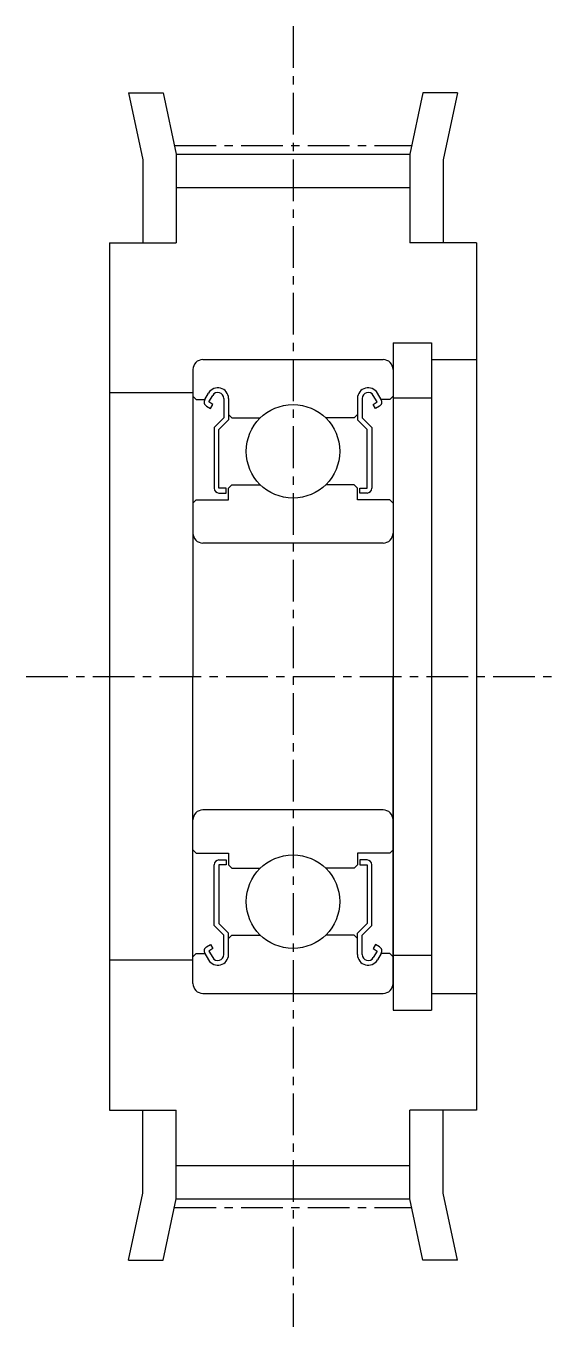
# Model space of a CAD drawing. Extents: x 5 to 98, y 48.4 to 109.5.
# Drawn here: x 82 to 98, y 70.5 to 109.5 of the extents above; entities outside this region: 2.
import ezdxf

# ---------------------------------------------------------------- set-up
doc = ezdxf.new("R2010")
doc.units = 0
doc.linetypes.add('CENTER', pattern=[2, 1.25, -0.25, 0.25, -0.25])
doc.layers.get('0').update_dxf_attribs({"linetype": 'CONTINUOUS'})
doc.layers.add('CENTER', color=1, linetype='CENTER')

msp = doc.modelspace()

# ---------------------------------------------------------------- linework, layer by layer
at = {"color": 7, "linetype": 'CONTINUOUS'}
for p, q in [((85.075, 107.5), (85.5, 105.493)), ((85.075, 107.5), (86.11, 107.5)), ((86.11, 107.5), (86.5, 105.66)), ((93.89, 107.5), (93.5, 105.66)), ((94.925, 107.5), (93.89, 107.5)), ((94.925, 107.5), (94.5, 105.493)), ((85.5, 105.493), (85.5, 103)), ((86.5, 105.66), (93.5, 105.66)), ((86.5, 105.66), (86.5, 103)), ((93.5, 105.66), (93.5, 103)), ((94.5, 105.493), (94.5, 103)), ((86.5, 104.66), (93.5, 104.66)), ((84.5, 103), (84.5, 77)), ((84.5, 103), (86.5, 103)), ((95.5, 103), (93.5, 103)), ((95.5, 103), (95.5, 77)), ((93, 100), (94.15, 100)), ((93, 100), (93, 80)), ((94.15, 100), (94.15, 80)), ((87.3, 99.5), (92.7, 99.5)), ((94.15, 99.5), (95.5, 99.5)), ((94.487, 99.5), (94.487, 99.5)), ((94.825, 99.5), (94.825, 99.5)), ((87, 99.2), (87, 90)), ((93, 99.2), (93, 90)), ((87, 98.5), (84.5, 98.5)), ((87, 98.4), (87.1, 98.3)), ((87.1, 98.3), (87.356, 98.3)), ((87.356, 98.3), (87.472, 98.496)), ((87.479, 98.229), (87.595, 98.425)), ((87.924, 98.337), (87.924, 97.75)), ((88.067, 98.337), (88.067, 97.691)), ((91.933, 98.337), (91.933, 97.691)), ((92.076, 98.337), (92.076, 97.75)), ((92.521, 98.229), (92.405, 98.425)), ((92.644, 98.3), (92.528, 98.496)), ((92.9, 98.3), (92.644, 98.3)), ((93, 98.4), (92.9, 98.3)), ((93, 98.35), (94.15, 98.35)), ((87.408, 98.106), (87.531, 98.035)), ((87.602, 98.158), (87.479, 98.229)), ((87.531, 98.035), (87.602, 98.158)), ((92.398, 98.158), (92.521, 98.229)), ((92.469, 98.035), (92.398, 98.158)), ((92.592, 98.106), (92.469, 98.035)), ((87.924, 97.75), (87.64, 97.466)), ((88.067, 97.691), (87.782, 97.407)), ((88.067, 97.85), (88.167, 97.75)), ((88.167, 97.75), (89.02, 97.75)), ((91.833, 97.75), (90.98, 97.75)), ((91.933, 97.85), (91.833, 97.75)), ((91.933, 97.691), (92.218, 97.407)), ((92.076, 97.75), (92.36, 97.466)), ((87.64, 97.466), (87.64, 95.642)), ((87.782, 95.642), (87.782, 97.407)), ((92.218, 95.642), (92.218, 97.407)), ((92.36, 97.466), (92.36, 95.642)), ((93, 96.9), (93, 96.9)), ((87.996, 95.642), (87.782, 95.642)), ((87.996, 95.5), (87.996, 95.642)), ((88.067, 95.65), (88.167, 95.75)), ((88.067, 95.3), (88.067, 95.65)), ((88.167, 95.75), (89.02, 95.75)), ((91.833, 95.75), (90.98, 95.75)), ((91.933, 95.65), (91.833, 95.75)), ((91.933, 95.3), (91.933, 95.65)), ((92.004, 95.5), (92.004, 95.642)), ((92.004, 95.642), (92.218, 95.642)), ((87, 95.2), (87.1, 95.3)), ((87.1, 95.3), (88.067, 95.3)), ((87.782, 95.5), (87.996, 95.5)), ((92.9, 95.3), (91.933, 95.3)), ((92.218, 95.5), (92.004, 95.5)), ((93, 95.2), (92.9, 95.3)), ((93, 94.6), (93, 94.6)), ((92.7, 94), (87.3, 94)), ((87, 80.8), (87, 90)), ((93, 80.8), (93, 90)), ((92.7, 86), (87.3, 86)), ((87, 84.8), (87.1, 84.7)), ((87.1, 84.7), (88.067, 84.7)), ((88.067, 84.7), (88.067, 84.35)), ((92.9, 84.7), (91.933, 84.7)), ((91.933, 84.7), (91.933, 84.35)), ((93, 84.8), (92.9, 84.7)), ((87.64, 82.534), (87.64, 84.358)), ((87.782, 84.5), (87.996, 84.5)), ((87.996, 84.358), (87.782, 84.358)), ((87.782, 84.358), (87.782, 82.593)), ((87.996, 84.5), (87.996, 84.358)), ((88.067, 84.35), (88.167, 84.25)), ((88.167, 84.25), (89.02, 84.25)), ((91.833, 84.25), (90.98, 84.25)), ((91.933, 84.35), (91.833, 84.25)), ((92.218, 84.5), (92.004, 84.5)), ((92.004, 84.5), (92.004, 84.358)), ((92.004, 84.358), (92.218, 84.358)), ((92.218, 84.358), (92.218, 82.593)), ((92.36, 82.534), (92.36, 84.358)), ((87.924, 82.25), (87.64, 82.534)), ((88.067, 82.309), (87.782, 82.593)), ((88.067, 81.663), (88.067, 82.309)), ((91.933, 82.309), (92.218, 82.593)), ((91.933, 81.663), (91.933, 82.309)), ((92.076, 82.25), (92.36, 82.534)), ((87.408, 81.894), (87.531, 81.965)), ((87.531, 81.965), (87.602, 81.842)), ((87.924, 81.663), (87.924, 82.25)), ((88.067, 82.15), (88.167, 82.25)), ((88.167, 82.25), (89.02, 82.25)), ((91.833, 82.25), (90.98, 82.25)), ((91.933, 82.15), (91.833, 82.25)), ((92.076, 81.663), (92.076, 82.25)), ((92.469, 81.965), (92.398, 81.842)), ((92.592, 81.894), (92.469, 81.965)), ((87, 81.6), (87.1, 81.7)), ((87.1, 81.7), (87.356, 81.7)), ((87.356, 81.7), (87.472, 81.504)), ((87.602, 81.842), (87.479, 81.771)), ((87.479, 81.771), (87.595, 81.575)), ((92.398, 81.842), (92.521, 81.771)), ((92.521, 81.771), (92.405, 81.575)), ((92.644, 81.7), (92.528, 81.504)), ((92.9, 81.7), (92.644, 81.7)), ((93, 81.6), (92.9, 81.7)), ((93, 81.65), (94.15, 81.65)), ((87, 81.5), (84.5, 81.5)), ((87.3, 80.5), (92.7, 80.5)), ((94.15, 80.5), (95.5, 80.5)), ((93, 80), (94.15, 80)), ((84.5, 77), (86.5, 77)), ((85.5, 74.507), (85.5, 77)), ((86.5, 74.34), (86.5, 77)), ((95.5, 77), (93.5, 77)), ((93.5, 74.34), (93.5, 77)), ((94.5, 74.507), (94.5, 77)), ((86.5, 75.34), (93.5, 75.34)), ((85.075, 72.5), (85.5, 74.507)), ((94.925, 72.5), (94.5, 74.507)), ((86.11, 72.5), (86.5, 74.34)), ((86.5, 74.34), (93.5, 74.34)), ((93.89, 72.5), (93.5, 74.34)), ((85.075, 72.5), (86.11, 72.5)), ((94.925, 72.5), (93.89, 72.5))]:
    msp.add_line(p, q, dxfattribs=at)
for centre in [(90, 96.75), (90, 83.25)]:
    msp.add_circle(centre, 1.4, dxfattribs=at)
for centre, radius, start, end in [((87.3, 99.2), 0.3, 90, 180), ((92.7, 99.2), 0.3, 0, 90), ((87.479, 98.229), 0.142, 149.9903, 240.0019), ((87.748, 98.337), 0.319, 0, 150.0003), ((87.748, 98.337), 0.177, 0, 150.0032), ((92.252, 98.337), 0.319, 29.9997, 180), ((92.252, 98.337), 0.177, 29.9968, 180), ((92.521, 98.229), 0.142, 299.9981, 30.0097), ((87.782, 95.642), 0.142, 180.0001, 270), ((92.218, 95.642), 0.142, 270, 359.9999), ((87.3, 94.3), 0.3, 180, 270), ((92.7, 94.3), 0.3, 270, 0), ((87.3, 85.7), 0.3, 90, 180), ((92.7, 85.7), 0.3, 0, 90), ((87.782, 84.358), 0.142, 90, 179.9999), ((92.218, 84.358), 0.142, 0.0001, 90), ((87.479, 81.771), 0.142, 119.9981, 210.0097), ((87.748, 81.663), 0.319, 209.9997, 0), ((87.748, 81.663), 0.177, 209.9968, 0), ((92.252, 81.663), 0.319, 180, 330.0003), ((92.252, 81.663), 0.177, 180, 330.0032), ((92.521, 81.771), 0.142, 329.9903, 60.0019), ((87.3, 80.8), 0.3, 180, 270), ((92.7, 80.8), 0.3, 270, 0)]:
    msp.add_arc(centre, radius, start, end, dxfattribs=at)
at = {"layer": 'CENTER', "color": 1, "linetype": 'CENTER'}
for p, q in [((90, 109.5), (90, 70.5)), ((86.446, 105.915), (93.554, 105.915)), ((82, 90), (98, 90)), ((86.446, 74.085), (93.554, 74.085))]:
    msp.add_line(p, q, dxfattribs=at)

# ---------------------------------------------------------------- texts
at = {"color": 7, "linetype": 'CONTINUOUS'}
for p in [(5, 55.951), (5, 48.451)]:
    msp.add_text('AHTF50-S2M060', height=2, dxfattribs=at).set_placement(p)

doc.saveas('drawing.dxf')
